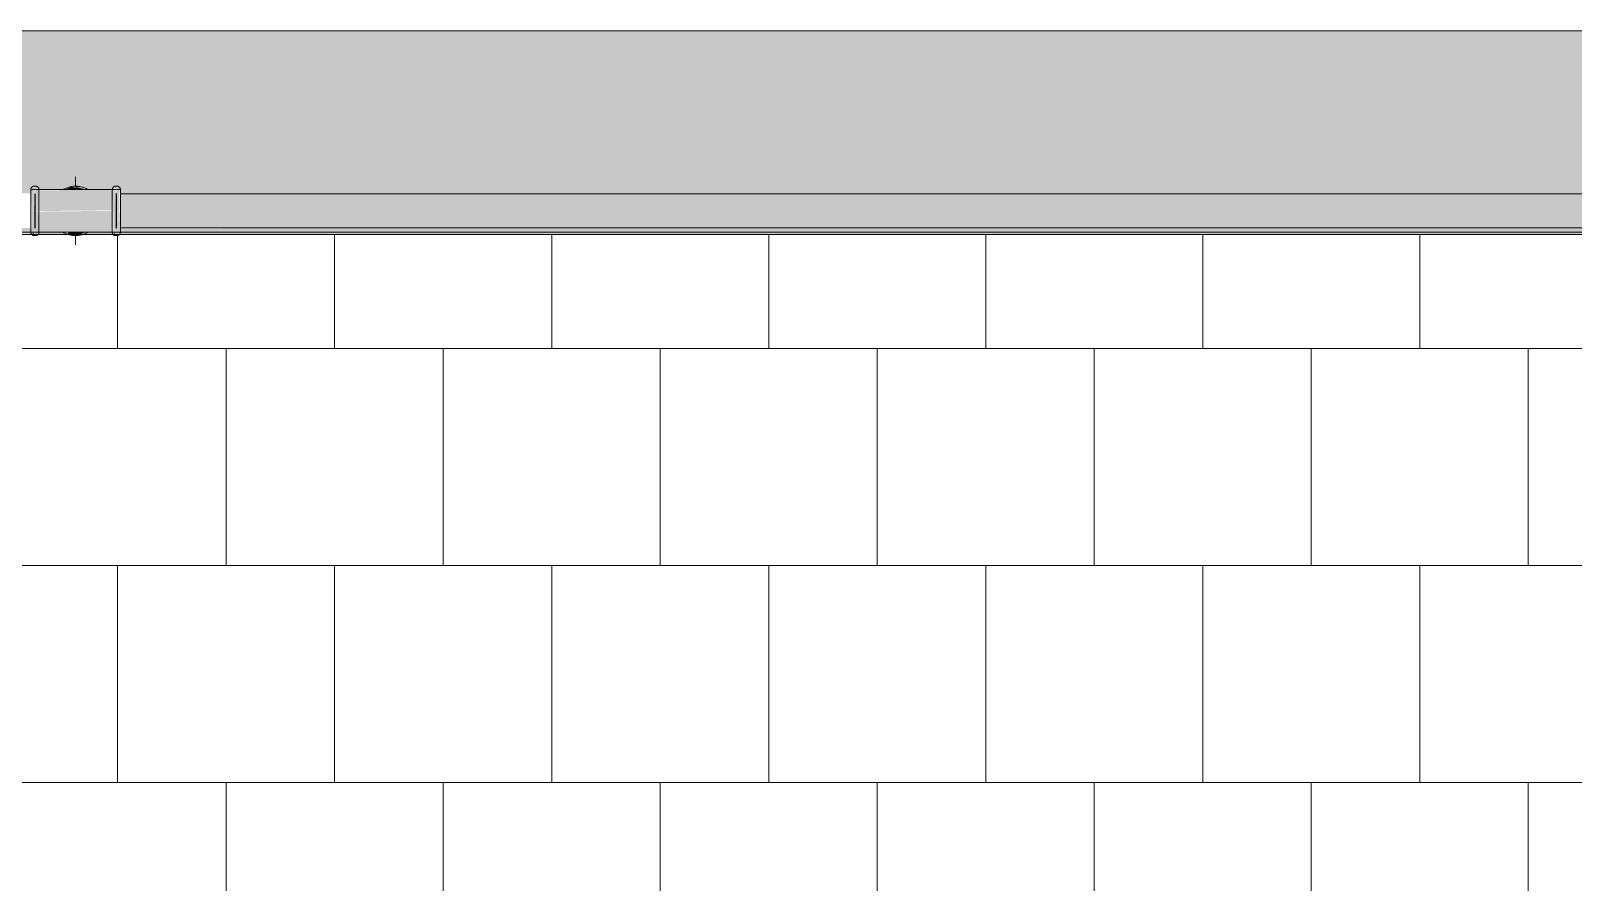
# Model space of a CAD drawing. Header units: metres. Extents: x 149 to 429, y -3 to 162.
# Drawn here: x 230.416 to 231.553, y 100.247 to 100.874 of the extents above; entities that cross this region are included whole.
import ezdxf

# ---------------------------------------------------------------- set-up
doc = ezdxf.new("R2010")
doc.units = ezdxf.units.M
doc.layers.add('1053_ARQ_BASE_MATADOURO_dwg', color=7, linetype='Continuous', lineweight=5, true_color=0x767676)
for name, color, linetype, lineweight in [('A-VISTA01', 7, 'Continuous', 20), ('A-WALL', 7, 'Continuous', 9), ('A_lay', 7, 'Continuous', 5), ('P-PIPE', 7, 'Continuous', 5), ('P-PIPE-CNTR', 7, 'Continuous', 5)]:
    doc.layers.add(name, color=color, linetype=linetype, lineweight=lineweight)

# ---------------------------------------------------------------- blocks, each defined once
blk = doc.blocks.new('1053_ARQ_BASE_MATADOURO_dwg_arq geral tgov-4039641-SERINGA SUÍNOS')
at = {"layer": 'A_lay', "true_color": 0xaaaaaa}
h = blk.add_hatch(dxfattribs=at)
h.set_pattern_fill('FP_5', color=253, style=0, pattern_type=2)
h.set_pattern_definition([(0, (0, 0), (0, 0.16), []), (90, (0, 0), (-0.08, 0.16), [0.16, -0.16])])
h.paths.add_polyline_path([(25.4973, 17.0382), (27.0405, 17.0384), (27.0405, 17.0395), (27.0412, 17.0403), (27.0422, 17.0384), (27.0422, 17.0382), (27.0434, 17.0382), (27.0442, 17.0396), (27.0455, 17.0382), (27.0657, 17.0384), (27.0675, 17.0396), (27.0736, 17.0403), (27.0817, 17.0382), (27.1005, 17.0384), (27.1005, 17.0395), (27.1022, 17.0406), (27.1022, 17.0382), (27.1032, 17.0384), (27.1032, 17.0406), (27.105, 17.0395), (27.105, 17.0393), (27.1055, 17.0382), (29.0727, 17.0387), (29.073, 17.0403), (29.0752, 17.0422), (29.0777, 17.0401), (29.0995, 17.0401), (29.0995, 17.0382), (29.2502, 17.0382), (29.2501, 17.0457), (29.2395, 17.0667), (29.2389, 17.1204), (29.2421, 17.1204), (29.2426, 17.0702), (29.2532, 17.0473), (29.2536, 17.0382), (29.2552, 17.0382), (29.2555, 17.0394), (29.2577, 17.0407), (29.2602, 17.0398), (29.2729, 17.0404), (29.2786, 17.046), (29.2982, 17.0462), (29.3062, 17.0382), (29.3459, 17.0382), (29.3459, 17.5382), (29.3044, 17.5379), (29.2983, 17.5319), (29.2787, 17.5316), (29.2722, 17.5382), (29.259, 17.5378), (29.2586, 17.5374), (29.2552, 17.5382), (29.0777, 17.5378), (29.0752, 17.5357), (29.0722, 17.5382), (27.1045, 17.5376), (27.1032, 17.5376), (27.1032, 17.5382), (27.1018, 17.5382), (27.1012, 17.5375), (27.1005, 17.5382), (27.0741, 17.5378), (27.0727, 17.5373), (27.0658, 17.5382), (27.0447, 17.5382), (27.0432, 17.5373), (27.0432, 17.5382), (27.0418, 17.5382), (27.0412, 17.5375), (27.0405, 17.5382), (24.5056, 17.5379), (24.5048, 17.5376), (24.5037, 17.5373), (24.5032, 17.5373), (24.5017, 17.538), (24.501, 17.5377), (24.5005, 17.5382), (24.4757, 17.5379), (24.4709, 17.5375), (24.4654, 17.5382), (24.4447, 17.5382), (24.4432, 17.5375), (24.4432, 17.5382), (24.4422, 17.5377), (24.4421, 17.5375), (24.4397, 17.5382), (21.9045, 17.5376), (21.9032, 17.5376), (21.9032, 17.5382), (21.9018, 17.5382), (21.9012, 17.5375), (21.9005, 17.5382), (21.8743, 17.5379), (21.8727, 17.5373), (21.8675, 17.5382), (21.8447, 17.5382), (21.8432, 17.5373), (21.8432, 17.5382), (21.8418, 17.5382), (21.8412, 17.5375), (21.8405, 17.5382), (19.8727, 17.5378), (19.8702, 17.5357), (19.8677, 17.5378), (19.6727, 17.5382), (19.6727, 17.0382), (19.8459, 17.0382), (19.8459, 17.0401), (19.8677, 17.0401), (19.8702, 17.0422), (19.8727, 17.0401), (19.8727, 17.0382), (21.8405, 17.0384), (21.8405, 17.0395), (21.8412, 17.0403), (21.8422, 17.0384), (21.8424, 17.0382), (21.8434, 17.0382), (21.8442, 17.0396), (21.8455, 17.0382), (21.8657, 17.0384), (21.8675, 17.0396), (21.8736, 17.0403), (21.8817, 17.0382), (21.9005, 17.0384), (21.9005, 17.0395), (21.9022, 17.0406), (21.9022, 17.0382), (21.9032, 17.0384), (21.9033, 17.0406), (21.905, 17.0395), (21.905, 17.0393), (21.9055, 17.0382), (24.4388, 17.0382), (24.4405, 17.0403), (24.4427, 17.0398), (24.4437, 17.0388), (24.4442, 17.0396), (24.4455, 17.0382), (24.4644, 17.0384), (24.466, 17.0393), (24.475, 17.0403), (24.486, 17.0382), (24.5005, 17.0384), (24.5005, 17.0395), (24.5033, 17.0406), (24.5041, 17.0403), (24.5057, 17.0397), (24.5067, 17.0382), (25.4668, 17.0382)])
h.paths.add_polyline_path([(19.872, 17.0382), (19.8719, 17.0386), (19.8717, 17.0386)])
at = {"layer": 'A-VISTA01', "color": 253, "true_color": 0xaaaaaa}
for p, q in [((21.8406, 17.5382), (19.8727, 17.5382)), ((21.8432, 17.5382), (21.8418, 17.5382)), ((21.8678, 17.5382), (21.8447, 17.5382)), ((21.9006, 17.5382), (21.8749, 17.5382)), ((21.9032, 17.5382), (21.9018, 17.5382)), ((24.4397, 17.5382), (21.9049, 17.5382))]:
    blk.add_line(p, q, dxfattribs=at)
at = {"layer": 'A-VISTA01', "color": 253, "true_color": 0xaaaaaa, "flags": 128}
blk.add_lwpolyline([(19.3727, 17.6882), (29.3459, 17.6882), (29.3459, 17.5382), (29.3047, 17.5382)], dxfattribs=at)
blk = doc.blocks.new('1053_ARQ_BASE_MATADOURO_dwg-3625622-SERINGA SUÍNOS')
blk.add_blockref('1053_ARQ_BASE_MATADOURO_dwg_arq geral tgov-4039641-SERINGA SUÍNOS', (130.2098, 83.186))

msp = doc.modelspace()

# ---------------------------------------------------------------- hatches: boundary and pattern name
at = {"layer": 'A-WALL', "true_color": 0xffd4aa, "transparency": 33554483}
h = msp.add_hatch(color=41, dxfattribs=at)
h.paths.add_polyline_path([(233.0831, 100.7257), (235.6161, 100.7261), (235.6161, 100.729), (233.0831, 100.7285), (233.083, 100.7257)])
h.paths.add_polyline_path([(235.6879, 100.7257), (237.6491, 100.7262), (237.6491, 100.729), (235.6821, 100.7285), (235.6819, 100.7258), (235.6826, 100.7257)])
h.paths.add_polyline_path([(230.4058, 100.7257), (230.4161, 100.7261), (230.4161, 100.729), (228.4491, 100.729), (228.4491, 100.7257), (230.4036, 100.7257)])
h.paths.add_polyline_path([(228.4223, 100.7257), (228.4223, 100.7592), (228.4441, 100.7592), (228.4466, 100.7613), (228.4491, 100.7592), (228.4491, 100.754), (230.4161, 100.7545), (230.4163, 100.7572), (230.4169, 100.7575), (230.4169, 100.7586), (230.4176, 100.7594), (230.4186, 100.7575), (230.4188, 100.7572), (230.4197, 100.7572), (230.4206, 100.7587), (230.4221, 100.7572), (230.4421, 100.7575), (230.4439, 100.7587), (230.45, 100.7594), (230.4581, 100.7572), (230.4769, 100.7575), (230.4769, 100.7586), (230.4786, 100.7597), (230.4786, 100.7572), (230.4796, 100.7575), (230.4797, 100.7597), (230.4813, 100.7586), (230.4814, 100.7584), (230.4819, 100.7572), (230.4821, 100.7566), (230.4821, 100.754), (233.0151, 100.7545), (233.0151, 100.7572), (233.0168, 100.7594), (233.019, 100.7589), (233.0201, 100.7579), (233.0206, 100.7587), (233.0221, 100.7572), (233.0407, 100.7575), (233.0424, 100.7584), (233.0514, 100.7594), (233.0624, 100.7573), (233.0769, 100.7575), (233.0768, 100.7586), (233.0797, 100.7597), (233.0805, 100.7594), (233.0821, 100.7587), (233.0831, 100.7561), (233.0831, 100.754), (235.6161, 100.7545), (235.6163, 100.7572), (235.6169, 100.7575), (235.6169, 100.7586), (235.6176, 100.7594), (235.6186, 100.7575), (235.6186, 100.7572), (235.6197, 100.7572), (235.6206, 100.7587), (235.6221, 100.7572), (235.6421, 100.7575), (235.6439, 100.7587), (235.65, 100.7594), (235.6581, 100.7572), (235.6769, 100.7575), (235.6769, 100.7586), (235.6786, 100.7597), (235.6786, 100.7572), (235.6796, 100.7575), (235.6796, 100.7597), (235.6813, 100.7586), (235.6814, 100.7584), (235.6819, 100.7572), (235.6821, 100.7566), (235.6821, 100.754), (237.6491, 100.754), (237.6494, 100.7594), (237.6516, 100.7613), (237.6541, 100.7592), (237.6759, 100.7592), (237.6759, 100.754), (237.8266, 100.754), (237.8265, 100.7648), (237.8159, 100.7858), (237.8159, 100.8395), (237.8185, 100.8395), (237.819, 100.7893), (237.8296, 100.7674), (237.8299, 100.754), (237.8315, 100.754), (237.8315, 100.7573), (237.8332, 100.7595), (237.8354, 100.759), (237.8355, 100.7589), (237.8493, 100.7595), (237.855, 100.7651), (237.8746, 100.7653), (237.8884, 100.7514), (237.8886, 100.7317), (237.8826, 100.7257), (237.906, 100.7262), (237.906, 100.8742), (227.806, 100.8742), (227.8233, 100.7257), (228.4086, 100.7257)])
h.paths.add_polyline_path([(233.0152, 100.7257), (233.0151, 100.7263), (233.0151, 100.729), (230.4821, 100.7285), (230.4819, 100.7258), (233.0151, 100.7257)])
h.paths.add_polyline_path([(237.7895, 100.7257), (237.8315, 100.7257), (237.8313, 100.729), (237.6759, 100.729), (237.6759, 100.7257), (237.7285, 100.7257)])
h.paths.add_polyline_path([(237.6496, 100.7257), (237.6493, 100.7262), (237.6496, 100.7257)])
h.paths.add_polyline_path([(235.6196, 100.7257), (235.6196, 100.7258), (235.619, 100.7257)])
h.paths.add_polyline_path([(237.8347, 100.7573), (237.8342, 100.758), (237.8347, 100.7573)])
h = msp.add_hatch(color=41, dxfattribs=at)
h.paths.add_polyline_path([(227.8995, 100.7242), (228.4223, 100.7248), (228.4223, 100.7257), (227.8231, 100.7257), (227.8233, 100.7242), (227.8764, 100.7242)])
h.paths.add_polyline_path([(233.2209, 100.7242), (235.6168, 100.7246), (235.6163, 100.7257), (233.083, 100.7257), (233.0824, 100.7242), (233.1904, 100.7242)])
h.paths.add_polyline_path([(237.8811, 100.7242), (237.906, 100.7242), (237.906, 100.7257), (237.8823, 100.7254), (237.8816, 100.7247)])
h.paths.add_polyline_path([(237.8315, 100.7242), (237.8325, 100.7242), (237.8315, 100.7257), (237.6759, 100.7257), (237.6759, 100.7242), (237.8199, 100.7242)])
h.paths.add_polyline_path([(228.4491, 100.7242), (230.4168, 100.7246), (230.4163, 100.7257), (228.4491, 100.7252), (228.4491, 100.7248)])
h.paths.add_polyline_path([(237.6507, 100.7242), (237.6509, 100.7242), (237.6502, 100.7249)])
h.paths.add_polyline_path([(237.6372, 100.7242), (237.6491, 100.7242), (237.6491, 100.7257), (235.6813, 100.7255), (235.6814, 100.7242), (237.6067, 100.7242)])
h.paths.add_polyline_path([(230.4182, 100.7242), (230.4196, 100.7246), (230.4196, 100.7257), (230.4186, 100.7255), (230.4183, 100.7243)])
h.paths.add_polyline_path([(230.4221, 100.7242), (230.4436, 100.7244), (230.4401, 100.7257), (230.4213, 100.7255), (230.4214, 100.7242)])
h.paths.add_polyline_path([(233.0769, 100.7242), (233.0768, 100.7246), (233.0763, 100.7257), (233.0575, 100.7255), (233.0559, 100.7246), (233.0565, 100.7242), (233.0768, 100.7242)])
h.paths.add_polyline_path([(230.4643, 100.7242), (230.4768, 100.7246), (230.4763, 100.7257), (230.4555, 100.7253), (230.4532, 100.7242), (230.4612, 100.7242)])
h.paths.add_polyline_path([(235.6782, 100.7242), (235.6796, 100.7248), (235.6796, 100.7257), (235.6786, 100.7254), (235.6783, 100.7242)])
h.paths.add_polyline_path([(230.4796, 100.7242), (230.4796, 100.7257), (230.4786, 100.7254), (230.4786, 100.7242)])
h.paths.add_polyline_path([(235.677, 100.7242), (235.6768, 100.7246), (235.6763, 100.7257), (235.6555, 100.7253), (235.6532, 100.7242), (235.6769, 100.7242)])
h.paths.add_polyline_path([(230.4814, 100.7242), (233.0161, 100.7242), (233.0151, 100.7257), (230.4813, 100.7255), (230.4813, 100.7242)])
h.paths.add_polyline_path([(235.6439, 100.7242), (235.6436, 100.7244), (235.6401, 100.7257), (235.6213, 100.7255), (235.6214, 100.7242), (235.6435, 100.7242)])
h.paths.add_polyline_path([(235.6182, 100.7242), (235.6196, 100.7248), (235.6196, 100.7257), (235.6186, 100.7255), (235.6183, 100.7243)])
h.paths.add_polyline_path([(233.0439, 100.7242), (233.0418, 100.7247), (233.0401, 100.7257), (233.0213, 100.7255), (233.0214, 100.7242), (233.0436, 100.7242)])
h.paths.add_polyline_path([(233.0189, 100.7242), (233.0196, 100.7246), (233.0191, 100.7244)])
at = {"layer": 'P-PIPE', "true_color": 0x7f7f7f}
h = msp.add_hatch(color=8, dxfattribs=at)
h.paths.add_polyline_path([(230.434, 100.7415), (230.4764, 100.7419), (230.4763, 100.7462), (230.4763, 100.7529), (230.4762, 100.7572), (230.4216, 100.7566), (230.4219, 100.7544), (230.422, 100.7415), (230.4254, 100.7415)])
h.paths.add_polyline_path([(230.4821, 100.7415), (230.4819, 100.7572), (230.4816, 100.7566), (230.4819, 100.7536), (230.482, 100.7415)])
h.paths.add_polyline_path([(230.4814, 100.7415), (230.4817, 100.7415), (230.4814, 100.7415)])
h.paths.add_polyline_path([(230.4165, 100.7415), (230.4168, 100.7415), (230.4165, 100.7415)])
h.paths.add_polyline_path([(230.4162, 100.7415), (230.4164, 100.7419), (230.4163, 100.7462), (230.4163, 100.754), (230.4161, 100.7415)])
h.paths.add_polyline_path([(230.4188, 100.7544), (230.4196, 100.7544), (230.4196, 100.7572), (230.4186, 100.7566), (230.4186, 100.7544)])
h.paths.add_polyline_path([(230.4786, 100.7544), (230.4796, 100.7544), (230.4794, 100.7572), (230.4786, 100.7566), (230.4786, 100.7551)])
for points in [[(230.4179, 100.7415), (230.4186, 100.7416), (230.4184, 100.7586), (230.4176, 100.7594), (230.4168, 100.7584), (230.4165, 100.7561), (230.4163, 100.7536), (230.4168, 100.7415), (230.4176, 100.7415)], [(230.4196, 100.7415), (230.4196, 100.7544), (230.4186, 100.754), (230.4188, 100.7415)], [(230.4203, 100.7415), (230.4214, 100.7418), (230.4213, 100.7575), (230.4206, 100.7587), (230.4196, 100.7561), (230.4196, 100.7415)], [(230.4768, 100.7415), (230.4786, 100.7415), (230.4784, 100.7586), (230.4776, 100.7594), (230.4768, 100.7584), (230.4765, 100.7561), (230.4763, 100.7544), (230.4768, 100.7449)], [(230.4786, 100.7584), (230.4782, 100.7594), (230.4778, 100.7592), (230.4784, 100.7586)], [(230.4796, 100.7415), (230.4796, 100.7544), (230.4786, 100.7544), (230.4786, 100.7415)], [(230.4803, 100.7415), (230.4814, 100.7415), (230.4813, 100.7586), (230.4809, 100.7593), (230.4796, 100.7593), (230.4797, 100.7415)], [(230.4177, 100.7243), (230.4186, 100.7269), (230.4186, 100.7415), (230.4168, 100.7414), (230.4168, 100.7256), (230.4172, 100.725)], [(230.4196, 100.7286), (230.4196, 100.7415), (230.4186, 100.7413), (230.4188, 100.7286)], [(230.4196, 100.7233), (230.4214, 100.7246), (230.4217, 100.7269), (230.4219, 100.7286), (230.4214, 100.7415), (230.4196, 100.7413), (230.4196, 100.7242)], [(230.4777, 100.7242), (230.4786, 100.7269), (230.4786, 100.7415), (230.4768, 100.7415), (230.4769, 100.7255), (230.4772, 100.725)], [(230.4796, 100.7286), (230.4796, 100.7415), (230.4786, 100.7415), (230.4786, 100.7286)], [(230.4796, 100.7233), (230.4813, 100.7243), (230.4814, 100.7246), (230.4817, 100.7269), (230.4819, 100.7294), (230.4814, 100.7415), (230.4796, 100.7415), (230.4796, 100.7236)], [(230.4176, 100.7236), (230.4186, 100.7255), (230.4183, 100.7255), (230.4174, 100.7246), (230.4168, 100.7246), (230.417, 100.7242)], [(230.4491, 100.7233), (230.4547, 100.725), (230.4565, 100.7258), (230.4491, 100.7256), (230.4491, 100.7258), (230.4428, 100.7252), (230.4476, 100.7239)], [(230.4473, 100.7241), (230.4433, 100.7251), (230.4436, 100.7244), (230.445, 100.7242), (230.4459, 100.7241)], [(230.4475, 100.7236), (230.4473, 100.7241), (230.4473, 100.7236)], [(230.4776, 100.7236), (230.4786, 100.7255), (230.4783, 100.7255), (230.4774, 100.7246), (230.4768, 100.7246), (230.477, 100.7242)]]:
    msp.add_hatch(color=8, dxfattribs=at).paths.add_polyline_path(points)
h = msp.add_hatch(color=8, dxfattribs=at)
h.paths.add_polyline_path([(230.4527, 100.7586), (230.4491, 100.7597), (230.4491, 100.7591), (230.4521, 100.7587)])
h.paths.add_polyline_path([(230.4491, 100.7572), (230.4554, 100.7577), (230.4501, 100.7588), (230.4456, 100.7591), (230.4427, 100.7579), (230.4417, 100.7572), (230.4493, 100.7573), (230.4493, 100.7573)])
at = {"layer": 'P-PIPE', "true_color": 0xc0c0c0}
for points in [[(231.8198, 100.7415), (233.0151, 100.7415), (233.0151, 100.754), (230.4821, 100.7536), (230.4823, 100.7415), (231.698, 100.7415)], [(231.9417, 100.729), (233.0151, 100.7295), (233.0151, 100.7415), (230.4821, 100.7415), (230.4821, 100.729), (231.8198, 100.729)]]:
    msp.add_hatch(color=9, dxfattribs=at).paths.add_polyline_path(points)
at = {"layer": 'P-PIPE', "true_color": 0x7f7f7f}
h = msp.add_hatch(color=8, dxfattribs=at)
h.paths.add_polyline_path([(230.4532, 100.7258), (230.4766, 100.7263), (230.4763, 100.7286), (230.4762, 100.7415), (230.4218, 100.741), (230.422, 100.7371), (230.4219, 100.7301), (230.422, 100.7258), (230.4526, 100.7258)])
h.paths.add_polyline_path([(230.4164, 100.7258), (230.4167, 100.7263), (230.4163, 100.7312), (230.4161, 100.7258)])
h.paths.add_polyline_path([(230.4185, 100.7258), (230.4196, 100.7263), (230.4196, 100.7286), (230.4186, 100.7286), (230.4186, 100.7259)])
h.paths.add_polyline_path([(230.4796, 100.7258), (230.4796, 100.7286), (230.4786, 100.7286), (230.4789, 100.7258), (230.4794, 100.7258)])
h.paths.add_polyline_path([(230.4821, 100.7258), (230.4816, 100.7263), (230.482, 100.7258)])

# ---------------------------------------------------------------- linework, layer by layer
at = {"layer": 'A-WALL', "color": 253, "true_color": 0xaaaaaa}
for p, q in [((237.906, 100.8742), (227.806, 100.8742)), ((227.8231, 100.7257), (237.906, 100.7257)), ((227.8233, 100.7242), (237.906, 100.7242))]:
    msp.add_line(p, q, dxfattribs=at)
at = {"layer": 'P-PIPE'}
for p, q in [((230.4821, 100.7572), (230.4161, 100.7572)), ((230.4196, 100.7597), (230.4186, 100.7597)), ((230.4196, 100.7597), (230.4186, 100.7597)), ((230.4796, 100.7597), (230.4786, 100.7597)), ((230.4796, 100.7597), (230.4786, 100.7597)), ((230.4821, 100.7415), (230.4821, 100.7572)), ((233.0166, 100.754), (230.4821, 100.754)), ((230.4821, 100.7258), (230.4821, 100.7415)), ((230.4821, 100.729), (233.0166, 100.729)), ((230.4161, 100.7258), (230.4821, 100.7258)), ((230.4186, 100.7233), (230.4196, 100.7233)), ((230.4186, 100.7233), (230.4196, 100.7233)), ((230.4786, 100.7233), (230.4796, 100.7233)), ((230.4786, 100.7233), (230.4796, 100.7233))]:
    msp.add_line(p, q, dxfattribs=at)
at = {"layer": 'P-PIPE', "flags": 128}
for points in [[(230.4161, 100.7572), (230.4161, 100.7573), (230.4161, 100.7574), (230.4161, 100.7575), (230.4161, 100.7576), (230.4162, 100.7577), (230.4162, 100.7578), (230.4162, 100.7579), (230.4162, 100.758), (230.4163, 100.7581), (230.4163, 100.7582), (230.4163, 100.7582), (230.4164, 100.7583), (230.4164, 100.7584), (230.4165, 100.7585), (230.4165, 100.7586), (230.4166, 100.7587), (230.4167, 100.7588), (230.4167, 100.7588), (230.4168, 100.7589), (230.4169, 100.759), (230.4169, 100.759), (230.417, 100.7591), (230.4171, 100.7592), (230.4172, 100.7592), (230.4173, 100.7593), (230.4173, 100.7593), (230.4174, 100.7594), (230.4175, 100.7594), (230.4176, 100.7595), (230.4177, 100.7595), (230.4178, 100.7595), (230.4179, 100.7596), (230.418, 100.7596), (230.4181, 100.7596), (230.4182, 100.7596), (230.4183, 100.7597), (230.4184, 100.7597), (230.4185, 100.7597), (230.4186, 100.7597), (230.4186, 100.7597)], [(230.4161, 100.7572), (230.4161, 100.7573), (230.4161, 100.7574), (230.4161, 100.7575), (230.4161, 100.7576), (230.4162, 100.7577), (230.4162, 100.7578), (230.4162, 100.7579), (230.4162, 100.758), (230.4163, 100.7581), (230.4163, 100.7582), (230.4163, 100.7582), (230.4164, 100.7583), (230.4164, 100.7584), (230.4165, 100.7585), (230.4165, 100.7586), (230.4166, 100.7587), (230.4167, 100.7588), (230.4167, 100.7588), (230.4168, 100.7589)], [(230.4161, 100.755), (230.4161, 100.7553), (230.4161, 100.7556), (230.4161, 100.7559), (230.4161, 100.7561), (230.4161, 100.7563), (230.4161, 100.7565), (230.4161, 100.7567), (230.4161, 100.7568), (230.4161, 100.757), (230.4161, 100.7571), (230.4161, 100.7571), (230.4161, 100.7572), (230.4161, 100.7572)], [(230.4161, 100.7572), (230.4161, 100.7572), (230.4161, 100.7571), (230.4161, 100.7571), (230.4161, 100.757), (230.4161, 100.7569), (230.4161, 100.7567), (230.4161, 100.7566), (230.4161, 100.7564), (230.4161, 100.7562), (230.4161, 100.7559), (230.4161, 100.7557), (230.4161, 100.7554), (230.4161, 100.7551), (230.4161, 100.7548), (230.4161, 100.7544), (230.4161, 100.7541), (230.4161, 100.7537), (230.4161, 100.7533), (230.4161, 100.7529), (230.4161, 100.7524), (230.4161, 100.752), (230.4161, 100.7515), (230.4161, 100.751), (230.4161, 100.7505), (230.4161, 100.75), (230.4161, 100.7494), (230.4161, 100.7489), (230.4161, 100.7483), (230.4161, 100.7478), (230.4161, 100.7472), (230.4161, 100.7466), (230.4161, 100.746), (230.4161, 100.7454), (230.4161, 100.7448), (230.4161, 100.7442), (230.4161, 100.7435), (230.4161, 100.7429), (230.4161, 100.7423), (230.4161, 100.7417), (230.4161, 100.7415)], [(230.4176, 100.7595), (230.4177, 100.7595), (230.4178, 100.7595), (230.4179, 100.7596), (230.418, 100.7596), (230.4181, 100.7596), (230.4182, 100.7596), (230.4183, 100.7597), (230.4184, 100.7597), (230.4185, 100.7597), (230.4186, 100.7597), (230.4186, 100.7597)], [(230.4196, 100.7597), (230.4197, 100.7597), (230.4198, 100.7597), (230.4199, 100.7597), (230.42, 100.7597), (230.4201, 100.7596), (230.4202, 100.7596), (230.4203, 100.7596), (230.4204, 100.7596), (230.4205, 100.7595), (230.4206, 100.7595), (230.4207, 100.7594), (230.4208, 100.7594), (230.4209, 100.7594), (230.4209, 100.7593), (230.421, 100.7592), (230.4211, 100.7592), (230.4212, 100.7591), (230.4213, 100.7591), (230.4213, 100.759), (230.4214, 100.7589), (230.4215, 100.7589), (230.4215, 100.7588), (230.4216, 100.7587), (230.4217, 100.7586), (230.4217, 100.7585), (230.4218, 100.7584), (230.4218, 100.7584), (230.4219, 100.7583), (230.4219, 100.7582), (230.4219, 100.7581), (230.422, 100.758), (230.422, 100.7579), (230.422, 100.7578), (230.4221, 100.7577), (230.4221, 100.7576), (230.4221, 100.7575), (230.4221, 100.7574), (230.4221, 100.7573), (230.4221, 100.7572)], [(230.4196, 100.7597), (230.4197, 100.7597), (230.4198, 100.7597), (230.4199, 100.7597), (230.42, 100.7597), (230.4201, 100.7596), (230.4202, 100.7596), (230.4203, 100.7596), (230.4204, 100.7596), (230.4205, 100.7595), (230.4206, 100.7595), (230.4207, 100.7594), (230.4208, 100.7594), (230.4209, 100.7594), (230.4209, 100.7593), (230.421, 100.7592), (230.4211, 100.7592), (230.4212, 100.7591), (230.4213, 100.7591), (230.4213, 100.759), (230.4214, 100.7589), (230.4215, 100.7589), (230.4215, 100.7588), (230.4216, 100.7587), (230.4217, 100.7586), (230.4217, 100.7585), (230.4218, 100.7584), (230.4218, 100.7584), (230.4219, 100.7583), (230.4219, 100.7582), (230.4219, 100.7581), (230.422, 100.758), (230.422, 100.7579), (230.422, 100.7578), (230.4221, 100.7577), (230.4221, 100.7576), (230.4221, 100.7575), (230.4221, 100.7574), (230.4221, 100.7573), (230.4221, 100.7572), (230.4221, 100.7572)], [(230.4221, 100.7415), (230.4221, 100.7421), (230.4221, 100.7427), (230.4221, 100.7434), (230.4221, 100.744), (230.4221, 100.7446), (230.4221, 100.7452), (230.4221, 100.7458), (230.4221, 100.7464), (230.4221, 100.747), (230.4221, 100.7476), (230.4221, 100.7482), (230.4221, 100.7487), (230.4221, 100.7493), (230.4221, 100.7498), (230.4221, 100.7503), (230.4221, 100.7509), (230.4221, 100.7514), (230.4221, 100.7518), (230.4221, 100.7523), (230.4221, 100.7527), (230.4221, 100.7532), (230.4221, 100.7536), (230.4221, 100.754), (230.4221, 100.7543), (230.4221, 100.7547), (230.4221, 100.755), (230.4221, 100.7553), (230.4221, 100.7556), (230.4221, 100.7559), (230.4221, 100.7561), (230.4221, 100.7563), (230.4221, 100.7565), (230.4221, 100.7567), (230.4221, 100.7568), (230.4221, 100.757), (230.4221, 100.7571), (230.4221, 100.7571), (230.4221, 100.7572), (230.4221, 100.7572)], [(230.4221, 100.7572), (230.4221, 100.7572), (230.4221, 100.7571), (230.4221, 100.7571), (230.4221, 100.757), (230.4221, 100.7569), (230.4221, 100.7567), (230.4221, 100.7566), (230.4221, 100.7564), (230.4221, 100.7562), (230.4221, 100.7559), (230.4221, 100.7557), (230.4221, 100.7554), (230.4221, 100.7551)], [(230.4493, 100.7597), (230.4486, 100.7597), (230.4479, 100.7596), (230.4471, 100.7596), (230.4464, 100.7595), (230.4457, 100.7594), (230.445, 100.7592), (230.4443, 100.759), (230.4436, 100.7588), (230.4429, 100.7586), (230.4422, 100.7583), (230.4415, 100.758), (230.4409, 100.7577), (230.4402, 100.7574)], [(230.4583, 100.7572), (230.4577, 100.7575), (230.457, 100.7579), (230.4564, 100.7582), (230.4557, 100.7584), (230.455, 100.7587), (230.4543, 100.7589), (230.4536, 100.7591), (230.4529, 100.7593), (230.4522, 100.7594), (230.4515, 100.7595), (230.4508, 100.7596), (230.45, 100.7597), (230.4493, 100.7597), (230.4486, 100.7597), (230.4479, 100.7596), (230.4471, 100.7596), (230.4464, 100.7595), (230.4457, 100.7594), (230.445, 100.7592), (230.4443, 100.759), (230.4436, 100.7588), (230.4429, 100.7586), (230.4422, 100.7583), (230.4415, 100.758), (230.4409, 100.7577), (230.4402, 100.7574)], [(230.4583, 100.7572), (230.4577, 100.7575), (230.457, 100.7579), (230.4564, 100.7582), (230.4557, 100.7584), (230.455, 100.7587), (230.4543, 100.7589), (230.4536, 100.7591), (230.4529, 100.7593), (230.4522, 100.7594), (230.4515, 100.7595), (230.4508, 100.7596), (230.45, 100.7597), (230.4493, 100.7597)], [(230.4761, 100.7572), (230.4761, 100.7573), (230.4761, 100.7574), (230.4761, 100.7575), (230.4761, 100.7576), (230.4762, 100.7577), (230.4762, 100.7578), (230.4762, 100.7579), (230.4762, 100.758), (230.4763, 100.7581), (230.4763, 100.7582), (230.4763, 100.7582), (230.4764, 100.7583), (230.4764, 100.7584), (230.4765, 100.7585), (230.4765, 100.7586), (230.4766, 100.7587), (230.4767, 100.7588), (230.4767, 100.7588), (230.4768, 100.7589), (230.4769, 100.759), (230.4769, 100.759), (230.477, 100.7591), (230.4771, 100.7592), (230.4772, 100.7592), (230.4773, 100.7593), (230.4773, 100.7593), (230.4774, 100.7594), (230.4775, 100.7594), (230.4776, 100.7595), (230.4777, 100.7595), (230.4778, 100.7595), (230.4779, 100.7596), (230.478, 100.7596), (230.4781, 100.7596), (230.4782, 100.7596), (230.4783, 100.7597), (230.4784, 100.7597), (230.4785, 100.7597), (230.4786, 100.7597), (230.4786, 100.7597)], [(230.4761, 100.7572), (230.4761, 100.7573), (230.4761, 100.7574), (230.4761, 100.7575), (230.4761, 100.7576), (230.4762, 100.7577), (230.4762, 100.7578), (230.4762, 100.7579), (230.4762, 100.758), (230.4763, 100.7581), (230.4763, 100.7582), (230.4763, 100.7582), (230.4764, 100.7583), (230.4764, 100.7584), (230.4765, 100.7585), (230.4765, 100.7586), (230.4766, 100.7587), (230.4767, 100.7588), (230.4767, 100.7588), (230.4768, 100.7589)], [(230.4761, 100.755), (230.4761, 100.7553), (230.4761, 100.7556), (230.4761, 100.7559), (230.4761, 100.7561), (230.4761, 100.7563), (230.4761, 100.7565), (230.4761, 100.7567), (230.4761, 100.7568), (230.4761, 100.757), (230.4761, 100.7571), (230.4761, 100.7571), (230.4761, 100.7572), (230.4761, 100.7572)], [(230.4761, 100.7572), (230.4761, 100.7572), (230.4761, 100.7571), (230.4761, 100.7571), (230.4761, 100.757), (230.4761, 100.7569), (230.4761, 100.7567), (230.4761, 100.7566), (230.4761, 100.7564), (230.4761, 100.7562), (230.4761, 100.7559), (230.4761, 100.7557), (230.4761, 100.7554), (230.4761, 100.7551), (230.4761, 100.7548), (230.4761, 100.7544), (230.4761, 100.7541), (230.4761, 100.7537), (230.4761, 100.7533), (230.4761, 100.7529), (230.4761, 100.7524), (230.4761, 100.752), (230.4761, 100.7515), (230.4761, 100.751), (230.4761, 100.7505), (230.4761, 100.75), (230.4761, 100.7494), (230.4761, 100.7489), (230.4761, 100.7483), (230.4761, 100.7478), (230.4761, 100.7472), (230.4761, 100.7466), (230.4761, 100.746), (230.4761, 100.7454), (230.4761, 100.7448), (230.4761, 100.7442), (230.4761, 100.7435), (230.4761, 100.7429), (230.4761, 100.7423), (230.4761, 100.7417), (230.4761, 100.7415)], [(230.4776, 100.7595), (230.4777, 100.7595), (230.4778, 100.7595), (230.4779, 100.7596), (230.478, 100.7596), (230.4781, 100.7596), (230.4782, 100.7596), (230.4783, 100.7597), (230.4784, 100.7597), (230.4785, 100.7597), (230.4786, 100.7597), (230.4786, 100.7597)], [(230.4796, 100.7597), (230.4797, 100.7597), (230.4798, 100.7597), (230.4799, 100.7597), (230.48, 100.7597), (230.4801, 100.7596), (230.4802, 100.7596), (230.4803, 100.7596), (230.4804, 100.7596), (230.4805, 100.7595), (230.4806, 100.7595), (230.4807, 100.7594), (230.4808, 100.7594), (230.4809, 100.7594), (230.4809, 100.7593), (230.481, 100.7592), (230.4811, 100.7592), (230.4812, 100.7591), (230.4813, 100.7591), (230.4813, 100.759), (230.4814, 100.7589), (230.4815, 100.7589), (230.4815, 100.7588), (230.4816, 100.7587), (230.4817, 100.7586), (230.4817, 100.7585), (230.4818, 100.7584), (230.4818, 100.7584), (230.4819, 100.7583), (230.4819, 100.7582), (230.4819, 100.7581), (230.482, 100.758), (230.482, 100.7579), (230.482, 100.7578), (230.4821, 100.7577), (230.4821, 100.7576), (230.4821, 100.7575), (230.4821, 100.7574), (230.4821, 100.7573), (230.4821, 100.7572), (230.4821, 100.7572)], [(230.4814, 100.7589), (230.4815, 100.7589), (230.4815, 100.7588), (230.4816, 100.7587), (230.4817, 100.7586), (230.4817, 100.7585), (230.4818, 100.7584), (230.4818, 100.7584), (230.4819, 100.7583), (230.4819, 100.7582), (230.4819, 100.7581), (230.482, 100.758), (230.482, 100.7579), (230.482, 100.7578), (230.4821, 100.7577), (230.4821, 100.7576), (230.4821, 100.7575), (230.4821, 100.7574), (230.4821, 100.7573), (230.4821, 100.7572)], [(230.4821, 100.7415), (230.4821, 100.7421), (230.4821, 100.7427), (230.4821, 100.7434), (230.4821, 100.744), (230.4821, 100.7446), (230.4821, 100.7452), (230.4821, 100.7458), (230.4821, 100.7464), (230.4821, 100.747), (230.4821, 100.7476), (230.4821, 100.7482), (230.4821, 100.7487), (230.4821, 100.7493), (230.4821, 100.7498), (230.4821, 100.7503), (230.4821, 100.7509), (230.4821, 100.7514), (230.4821, 100.7518), (230.4821, 100.7523), (230.4821, 100.7527), (230.4821, 100.7532), (230.4821, 100.7536), (230.4821, 100.754), (230.4821, 100.7543), (230.4821, 100.7547), (230.4821, 100.755), (230.4821, 100.7553), (230.4821, 100.7556), (230.4821, 100.7559), (230.4821, 100.7561), (230.4821, 100.7563), (230.4821, 100.7565), (230.4821, 100.7567), (230.4821, 100.7568), (230.4821, 100.757), (230.4821, 100.7571), (230.4821, 100.7571), (230.4821, 100.7572), (230.4821, 100.7572)], [(230.4821, 100.7572), (230.4821, 100.7572), (230.4821, 100.7571), (230.4821, 100.7571), (230.4821, 100.757), (230.4821, 100.7569), (230.4821, 100.7567), (230.4821, 100.7566), (230.4821, 100.7564), (230.4821, 100.7562), (230.4821, 100.7559), (230.4821, 100.7557), (230.4821, 100.7554), (230.4821, 100.7551)], [(230.4161, 100.7415), (230.4161, 100.7409), (230.4161, 100.7402), (230.4161, 100.7396), (230.4161, 100.739), (230.4161, 100.7384), (230.4161, 100.7378), (230.4161, 100.7371), (230.4161, 100.7365), (230.4161, 100.736), (230.4161, 100.7354), (230.4161, 100.7348), (230.4161, 100.7342), (230.4161, 100.7337), (230.4161, 100.7331), (230.4161, 100.7326), (230.4161, 100.7321), (230.4161, 100.7316), (230.4161, 100.7311), (230.4161, 100.7307), (230.4161, 100.7302), (230.4161, 100.7298), (230.4161, 100.7294), (230.4161, 100.729), (230.4161, 100.7286), (230.4161, 100.7283), (230.4161, 100.7279), (230.4161, 100.7276), (230.4161, 100.7274), (230.4161, 100.7271), (230.4161, 100.7269), (230.4161, 100.7266), (230.4161, 100.7264), (230.4161, 100.7263), (230.4161, 100.7261), (230.4161, 100.726), (230.4161, 100.7259), (230.4161, 100.7258), (230.4161, 100.7258), (230.4161, 100.7258)], [(230.4221, 100.7258), (230.4221, 100.7258), (230.4221, 100.7258), (230.4221, 100.7259), (230.4221, 100.726), (230.4221, 100.7261), (230.4221, 100.7262), (230.4221, 100.7264), (230.4221, 100.7266), (230.4221, 100.7268), (230.4221, 100.727), (230.4221, 100.7273), (230.4221, 100.7276), (230.4221, 100.7279), (230.4221, 100.7282), (230.4221, 100.7285), (230.4221, 100.7289), (230.4221, 100.7293), (230.4221, 100.7297), (230.4221, 100.7301), (230.4221, 100.7305), (230.4221, 100.731), (230.4221, 100.7315), (230.4221, 100.732), (230.4221, 100.7325), (230.4221, 100.733), (230.4221, 100.7335), (230.4221, 100.7341), (230.4221, 100.7346), (230.4221, 100.7352), (230.4221, 100.7358), (230.4221, 100.7364), (230.4221, 100.737), (230.4221, 100.7376), (230.4221, 100.7382), (230.4221, 100.7388), (230.4221, 100.7394), (230.4221, 100.7401), (230.4221, 100.7407), (230.4221, 100.7413), (230.4221, 100.7415)], [(230.4761, 100.7415), (230.4761, 100.7409), (230.4761, 100.7402), (230.4761, 100.7396), (230.4761, 100.739), (230.4761, 100.7384), (230.4761, 100.7378), (230.4761, 100.7371), (230.4761, 100.7365), (230.4761, 100.736), (230.4761, 100.7354), (230.4761, 100.7348), (230.4761, 100.7342), (230.4761, 100.7337), (230.4761, 100.7331), (230.4761, 100.7326), (230.4761, 100.7321), (230.4761, 100.7316), (230.4761, 100.7311), (230.4761, 100.7307), (230.4761, 100.7302), (230.4761, 100.7298), (230.4761, 100.7294), (230.4761, 100.729), (230.4761, 100.7286), (230.4761, 100.7283), (230.4761, 100.7279), (230.4761, 100.7276), (230.4761, 100.7274), (230.4761, 100.7271), (230.4761, 100.7269), (230.4761, 100.7266), (230.4761, 100.7264), (230.4761, 100.7263), (230.4761, 100.7261), (230.4761, 100.726), (230.4761, 100.7259), (230.4761, 100.7258), (230.4761, 100.7258), (230.4761, 100.7258)], [(230.4821, 100.7258), (230.4821, 100.7258), (230.4821, 100.7258), (230.4821, 100.7259), (230.4821, 100.726), (230.4821, 100.7261), (230.4821, 100.7262), (230.4821, 100.7264), (230.4821, 100.7266), (230.4821, 100.7268), (230.4821, 100.727), (230.4821, 100.7273), (230.4821, 100.7276), (230.4821, 100.7279), (230.4821, 100.7282), (230.4821, 100.7285), (230.4821, 100.7289), (230.4821, 100.7293), (230.4821, 100.7297), (230.4821, 100.7301), (230.4821, 100.7305), (230.4821, 100.731), (230.4821, 100.7315), (230.4821, 100.732), (230.4821, 100.7325), (230.4821, 100.733), (230.4821, 100.7335), (230.4821, 100.7341), (230.4821, 100.7346), (230.4821, 100.7352), (230.4821, 100.7358), (230.4821, 100.7364), (230.4821, 100.737), (230.4821, 100.7376), (230.4821, 100.7382), (230.4821, 100.7388), (230.4821, 100.7394), (230.4821, 100.7401), (230.4821, 100.7407), (230.4821, 100.7413), (230.4821, 100.7415)], [(230.4161, 100.7258), (230.4161, 100.7258), (230.4161, 100.7258), (230.4161, 100.7259), (230.4161, 100.726), (230.4161, 100.7261), (230.4161, 100.7262), (230.4161, 100.7264), (230.4161, 100.7266), (230.4161, 100.7268), (230.4161, 100.727), (230.4161, 100.7273), (230.4161, 100.7276), (230.4161, 100.7279)], [(230.4221, 100.7279), (230.4221, 100.7276), (230.4221, 100.7274), (230.4221, 100.7271), (230.4221, 100.7269), (230.4221, 100.7266), (230.4221, 100.7264), (230.4221, 100.7263), (230.4221, 100.7261), (230.4221, 100.726), (230.4221, 100.7259), (230.4221, 100.7258), (230.4221, 100.7258), (230.4221, 100.7258)], [(230.4761, 100.7258), (230.4761, 100.7258), (230.4761, 100.7258), (230.4761, 100.7259), (230.4761, 100.726), (230.4761, 100.7261), (230.4761, 100.7262), (230.4761, 100.7264), (230.4761, 100.7266), (230.4761, 100.7268), (230.4761, 100.727), (230.4761, 100.7273), (230.4761, 100.7276), (230.4761, 100.7279)], [(230.4821, 100.7279), (230.4821, 100.7276), (230.4821, 100.7274), (230.4821, 100.7271), (230.4821, 100.7269), (230.4821, 100.7266), (230.4821, 100.7264), (230.4821, 100.7263), (230.4821, 100.7261), (230.4821, 100.726), (230.4821, 100.7259), (230.4821, 100.7258), (230.4821, 100.7258), (230.4821, 100.7258)], [(230.4186, 100.7233), (230.4185, 100.7233), (230.4184, 100.7233), (230.4183, 100.7233), (230.4182, 100.7233), (230.4181, 100.7233), (230.418, 100.7234), (230.4179, 100.7234), (230.4178, 100.7234), (230.4177, 100.7234), (230.4176, 100.7235), (230.4175, 100.7235), (230.4175, 100.7236), (230.4174, 100.7236), (230.4173, 100.7237), (230.4172, 100.7237), (230.4171, 100.7238), (230.417, 100.7238), (230.417, 100.7239), (230.4169, 100.724), (230.4168, 100.724), (230.4167, 100.7241), (230.4167, 100.7242), (230.4166, 100.7243), (230.4166, 100.7244), (230.4165, 100.7244), (230.4165, 100.7245), (230.4164, 100.7246), (230.4164, 100.7247), (230.4163, 100.7248), (230.4163, 100.7249), (230.4162, 100.725), (230.4162, 100.7251), (230.4162, 100.7252), (230.4162, 100.7253), (230.4161, 100.7254), (230.4161, 100.7255), (230.4161, 100.7256), (230.4161, 100.7257), (230.4161, 100.7258)], [(230.4186, 100.7233), (230.4185, 100.7233), (230.4184, 100.7233), (230.4183, 100.7233), (230.4182, 100.7233), (230.4181, 100.7233), (230.418, 100.7234), (230.4179, 100.7234), (230.4178, 100.7234), (230.4177, 100.7234), (230.4176, 100.7235), (230.4175, 100.7235), (230.4175, 100.7236), (230.4174, 100.7236), (230.4173, 100.7237), (230.4172, 100.7237), (230.4171, 100.7238), (230.417, 100.7238), (230.417, 100.7239), (230.4169, 100.724), (230.4168, 100.724), (230.4167, 100.7241), (230.4167, 100.7242), (230.4166, 100.7243), (230.4166, 100.7244), (230.4165, 100.7244), (230.4165, 100.7245), (230.4164, 100.7246), (230.4164, 100.7247), (230.4163, 100.7248), (230.4163, 100.7249), (230.4162, 100.725), (230.4162, 100.7251), (230.4162, 100.7252), (230.4162, 100.7253), (230.4161, 100.7254), (230.4161, 100.7255), (230.4161, 100.7256), (230.4161, 100.7257), (230.4161, 100.7258), (230.4161, 100.7258)], [(230.4221, 100.7258), (230.4221, 100.7257), (230.4221, 100.7256), (230.4221, 100.7255), (230.4221, 100.7254), (230.4221, 100.7253), (230.422, 100.7252), (230.422, 100.7251), (230.422, 100.725), (230.4219, 100.7249), (230.4219, 100.7248), (230.4219, 100.7247), (230.4218, 100.7246), (230.4218, 100.7245), (230.4217, 100.7245), (230.4217, 100.7244), (230.4216, 100.7243), (230.4216, 100.7242), (230.4215, 100.7241), (230.4214, 100.7241), (230.4214, 100.724), (230.4213, 100.7239), (230.4212, 100.7239), (230.4211, 100.7238), (230.421, 100.7237), (230.421, 100.7237), (230.4209, 100.7236), (230.4208, 100.7236), (230.4207, 100.7235), (230.4206, 100.7235), (230.4205, 100.7235), (230.4204, 100.7234), (230.4203, 100.7234), (230.4202, 100.7234), (230.4201, 100.7233), (230.42, 100.7233), (230.4199, 100.7233), (230.4198, 100.7233), (230.4197, 100.7233), (230.4196, 100.7233), (230.4196, 100.7233)], [(230.4221, 100.7258), (230.4221, 100.7257), (230.4221, 100.7256), (230.4221, 100.7255), (230.4221, 100.7254), (230.4221, 100.7253), (230.422, 100.7252), (230.422, 100.7251), (230.422, 100.725), (230.4219, 100.7249), (230.4219, 100.7248), (230.4219, 100.7247), (230.4218, 100.7246), (230.4218, 100.7245), (230.4217, 100.7245), (230.4217, 100.7244), (230.4216, 100.7243), (230.4216, 100.7242), (230.4215, 100.7241), (230.4214, 100.7241), (230.4214, 100.724), (230.4213, 100.7239), (230.4212, 100.7239), (230.4211, 100.7238), (230.421, 100.7237), (230.421, 100.7237), (230.4209, 100.7236), (230.4208, 100.7236), (230.4207, 100.7235), (230.4206, 100.7235), (230.4205, 100.7235), (230.4204, 100.7234), (230.4203, 100.7234), (230.4202, 100.7234), (230.4201, 100.7233), (230.42, 100.7233), (230.4199, 100.7233)], [(230.4399, 100.7258), (230.4405, 100.7254), (230.4412, 100.7251), (230.4418, 100.7248), (230.4425, 100.7245), (230.4432, 100.7243), (230.4439, 100.724), (230.4446, 100.7239), (230.4453, 100.7237), (230.446, 100.7235), (230.4467, 100.7234), (230.4475, 100.7234), (230.4482, 100.7233), (230.4489, 100.7233)], [(230.4399, 100.7258), (230.4405, 100.7254), (230.4412, 100.7251), (230.4418, 100.7248), (230.4425, 100.7245), (230.4432, 100.7243), (230.4439, 100.724), (230.4446, 100.7239), (230.4453, 100.7237), (230.446, 100.7235), (230.4467, 100.7234), (230.4475, 100.7234), (230.4482, 100.7233), (230.4489, 100.7233), (230.4496, 100.7233), (230.4504, 100.7233), (230.4511, 100.7234), (230.4518, 100.7235), (230.4525, 100.7236), (230.4532, 100.7238), (230.454, 100.7239), (230.4546, 100.7241), (230.4553, 100.7244), (230.456, 100.7246), (230.4567, 100.7249), (230.4573, 100.7253), (230.458, 100.7256)], [(230.4493, 100.7233), (230.4496, 100.7233), (230.4504, 100.7233), (230.4511, 100.7234), (230.4518, 100.7235), (230.4525, 100.7236), (230.4532, 100.7238), (230.454, 100.7239), (230.4546, 100.7241), (230.4553, 100.7244), (230.456, 100.7246), (230.4567, 100.7249), (230.4573, 100.7253), (230.458, 100.7256)], [(230.4786, 100.7233), (230.4785, 100.7233), (230.4784, 100.7233), (230.4783, 100.7233), (230.4782, 100.7233), (230.4781, 100.7233), (230.478, 100.7234), (230.4779, 100.7234), (230.4778, 100.7234), (230.4777, 100.7234), (230.4776, 100.7235), (230.4775, 100.7235), (230.4775, 100.7236), (230.4774, 100.7236), (230.4773, 100.7237), (230.4772, 100.7237), (230.4771, 100.7238), (230.477, 100.7238), (230.477, 100.7239), (230.4769, 100.724), (230.4768, 100.724), (230.4767, 100.7241), (230.4767, 100.7242), (230.4766, 100.7243), (230.4766, 100.7244), (230.4765, 100.7244), (230.4765, 100.7245), (230.4764, 100.7246), (230.4764, 100.7247), (230.4763, 100.7248), (230.4763, 100.7249), (230.4762, 100.725), (230.4762, 100.7251), (230.4762, 100.7252), (230.4762, 100.7253), (230.4761, 100.7254), (230.4761, 100.7255), (230.4761, 100.7256), (230.4761, 100.7257), (230.4761, 100.7258)], [(230.4786, 100.7233), (230.4785, 100.7233), (230.4784, 100.7233), (230.4783, 100.7233), (230.4782, 100.7233), (230.4781, 100.7233), (230.478, 100.7234), (230.4779, 100.7234), (230.4778, 100.7234), (230.4777, 100.7234), (230.4776, 100.7235), (230.4775, 100.7235), (230.4775, 100.7236), (230.4774, 100.7236), (230.4773, 100.7237), (230.4772, 100.7237), (230.4771, 100.7238), (230.477, 100.7238), (230.477, 100.7239), (230.4769, 100.724), (230.4768, 100.724), (230.4767, 100.7241), (230.4767, 100.7242), (230.4766, 100.7243), (230.4766, 100.7244), (230.4765, 100.7244), (230.4765, 100.7245), (230.4764, 100.7246), (230.4764, 100.7247), (230.4763, 100.7248), (230.4763, 100.7249), (230.4762, 100.725), (230.4762, 100.7251), (230.4762, 100.7252), (230.4762, 100.7253), (230.4761, 100.7254), (230.4761, 100.7255), (230.4761, 100.7256), (230.4761, 100.7257), (230.4761, 100.7258), (230.4761, 100.7258)], [(230.4821, 100.7258), (230.4821, 100.7257), (230.4821, 100.7256), (230.4821, 100.7255), (230.4821, 100.7254), (230.4821, 100.7253), (230.482, 100.7252), (230.482, 100.7251), (230.482, 100.725), (230.4819, 100.7249), (230.4819, 100.7248), (230.4819, 100.7247), (230.4818, 100.7246), (230.4818, 100.7245), (230.4817, 100.7245), (230.4817, 100.7244), (230.4816, 100.7243), (230.4816, 100.7242), (230.4815, 100.7241), (230.4814, 100.7241), (230.4814, 100.724), (230.4813, 100.7239), (230.4812, 100.7239), (230.4811, 100.7238), (230.481, 100.7237), (230.481, 100.7237), (230.4809, 100.7236), (230.4808, 100.7236), (230.4807, 100.7235), (230.4806, 100.7235), (230.4805, 100.7235), (230.4804, 100.7234), (230.4803, 100.7234), (230.4802, 100.7234), (230.4801, 100.7233), (230.48, 100.7233), (230.4799, 100.7233), (230.4798, 100.7233), (230.4797, 100.7233), (230.4796, 100.7233), (230.4796, 100.7233)], [(230.4821, 100.7258), (230.4821, 100.7257), (230.4821, 100.7256), (230.4821, 100.7255), (230.4821, 100.7254), (230.4821, 100.7253), (230.482, 100.7252), (230.482, 100.7251), (230.482, 100.725), (230.4819, 100.7249), (230.4819, 100.7248), (230.4819, 100.7247), (230.4818, 100.7246), (230.4818, 100.7245), (230.4817, 100.7245), (230.4817, 100.7244), (230.4816, 100.7243), (230.4816, 100.7242), (230.4815, 100.7241), (230.4814, 100.7241)]]:
    msp.add_lwpolyline(points, dxfattribs=at)
at = {"layer": 'P-PIPE-CNTR'}
for p, q in [((230.4491, 100.7597), (230.4491, 100.7665)), ((230.4491, 100.7165), (230.4491, 100.7233))]:
    msp.add_line(p, q, dxfattribs=at)

# ---------------------------------------------------------------- block references
at = {"layer": '1053_ARQ_BASE_MATADOURO_dwg', "color": 253, "true_color": 0xaaaaaa}
msp.add_blockref('1053_ARQ_BASE_MATADOURO_dwg-3625622-SERINGA SUÍNOS', (78.3666, 0), dxfattribs=at)

doc.saveas('drawing.dxf')
